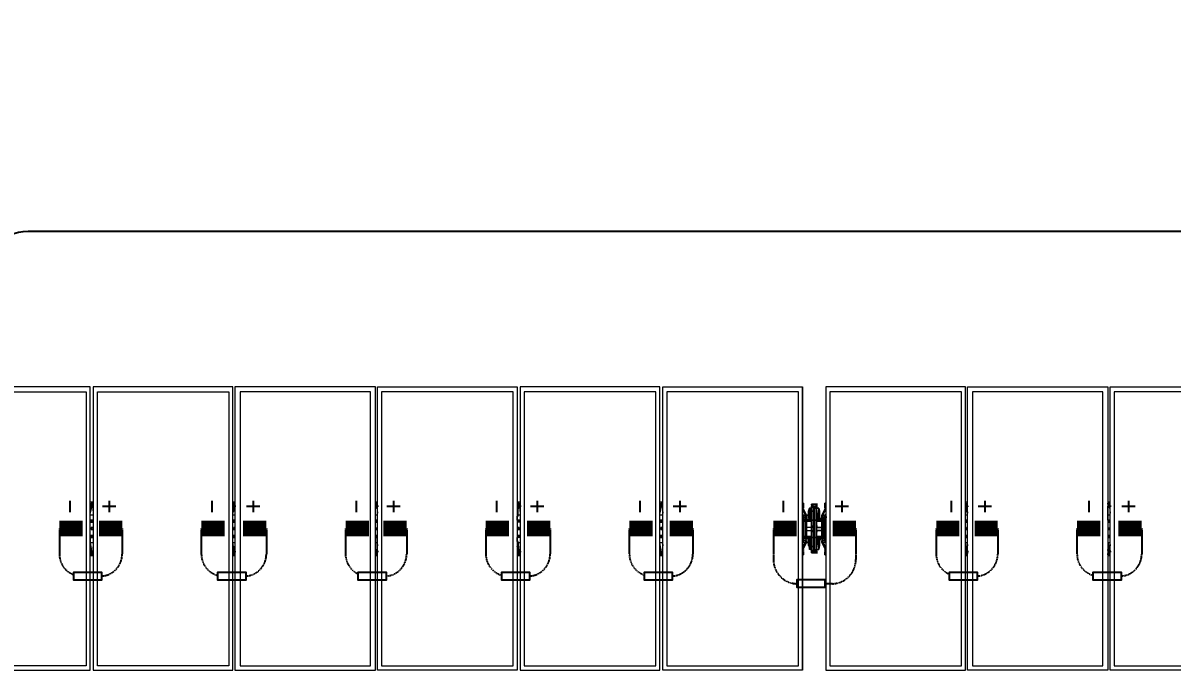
# Model space of a CAD drawing. Header units: feet. Extents: x -9903 to 12307, y -41 to 4121.
# Drawn here: x 1411.8 to 1779.1, y 1356.8 to 1563.6 of the extents above; entities that cross this region are included whole.
import ezdxf

# ---------------------------------------------------------------- set-up
doc = ezdxf.new("R2010")
doc.units = ezdxf.units.FT
doc.header["$MEASUREMENT"] = 0
doc.linetypes.add('HIDDEN', pattern=[0.375, 0.25, -0.125])
for name, color, linetype in [('E-HARN-COMP', 8, 'Continuous'), ('E-TRNK-CABL-NEG', 6, 'HIDDEN'), ('E-TRUNK-CABLE-POS', 6, 'HIDDEN'), ('G-ANNO-TEXT', 1, 'Continuous'), ('Polarity-Text', 7, 'Continuous')]:
    doc.layers.add(name, color=color, linetype=linetype)
doc.styles.add('NEI-A', font='arial.ttf')

# ---------------------------------------------------------------- blocks, each defined once
blk = doc.blocks.new('A$Cc93f9aa1')
at = {"lineweight": 5}
for points in [[(6.7197, 0.4666), (6.4897, 0.4666), (6.4897, 0), (6.7197, 0)], [(6.4964, 0.4583), (6.7131, 0.4583), (6.7131, 0.0067), (6.4964, 0.0067)], [(6.7247, 0), (6.9547, 0), (6.9547, 0.4666), (6.7247, 0.4666)], [(6.7314, 0.4583), (6.9481, 0.4583), (6.9481, 0.0067), (6.7314, 0.0067)], [(6.9581, 0), (7.1897, 0), (7.1897, 0.4666), (6.9581, 0.4666)], [(7.1814, 0.0067), (7.1814, 0.4583), (6.9664, 0.4583), (6.9664, 0.0067)], [(7.423, 0.4666), (7.423, 0), (7.193, 0), (7.193, 0.4666)], [(7.4164, 0.4583), (7.1997, 0.4583), (7.1997, 0.0067), (7.4164, 0.0067)], [(7.658, 0.4666), (7.428, 0.4666), (7.428, 0), (7.658, 0)], [(7.6514, 0.0067), (7.6514, 0.4583), (7.4347, 0.4583), (7.4347, 0.0067)], [(7.893, 0), (7.663, 0), (7.663, 0.4666), (7.893, 0.4666)], [(7.8863, 0.0067), (7.8863, 0.4583), (7.6697, 0.4583), (7.6697, 0.0067)], [(8.1613, 0), (8.1613, 0.4666), (7.9313, 0.4666), (7.9313, 0)], [(8.1547, 0.0067), (8.1547, 0.4583), (7.938, 0.4583), (7.938, 0.0067)], [(8.3963, 0.4666), (8.3963, 0), (8.1647, 0), (8.1647, 0.4666)], [(8.388, 0.4583), (8.173, 0.4583), (8.173, 0.0067), (8.388, 0.0067)], [(8.6296, 0), (8.3997, 0), (8.3997, 0.4666), (8.6296, 0.4666)], [(8.623, 0.0067), (8.623, 0.4583), (8.4063, 0.4583), (8.4063, 0.0067)], [(7.8947, 0.2667), (7.8947, 0.27), (7.8947, 0.275), (7.893, 0.275), (7.8947, 0.275), (7.8947, 0.27)], [(7.9047, 0.2667), (7.903, 0.2617), (7.903, 0.25), (7.903, 0.2517), (7.903, 0.25), (7.903, 0.2617)], [(7.9063, 0.2667), (7.9047, 0.2667), (7.9047, 0.2583), (7.9047, 0.2567), (7.9047, 0.255), (7.9063, 0.255), (7.9063, 0.25), (7.9047, 0.25), (7.9047, 0.2567), (7.9047, 0.25), (7.9063, 0.25), (7.9063, 0.255), (7.9063, 0.2583), (7.9063, 0.2667), (7.908, 0.2667), (7.9063, 0.2667), (7.9047, 0.2667), (7.9047, 0.2583), (7.9063, 0.2583)], [(7.9097, 0.2733), (7.908, 0.2733)], [(7.9097, 0.27), (7.908, 0.27)], [(7.9113, 0.2683), (7.9113, 0.2467), (7.908, 0.2467), (7.908, 0.2683)], [(7.913, 0.2467), (7.913, 0.2683), (7.9163, 0.2683), (7.9163, 0.2467)], [(7.9163, 0.2683), (7.9163, 0.27), (7.9163, 0.2733), (7.9163, 0.2717), (7.9147, 0.2717), (7.9163, 0.2717), (7.918, 0.2717), (7.9163, 0.2717), (7.9147, 0.27), (7.9163, 0.27), (7.9163, 0.2683), (7.918, 0.2683)], [(7.918, 0.2733), (7.9163, 0.2733)], [(7.9163, 0.2583), (7.9197, 0.2583), (7.9197, 0.2667), (7.9197, 0.2583)], [(7.9197, 0.2667), (7.9163, 0.2667), (7.9163, 0.2583), (7.9163, 0.2667), (7.9197, 0.2667), (7.9213, 0.2617)], [(7.9297, 0.27), (7.9297, 0.2667), (7.9297, 0.27), (7.9297, 0.275), (7.9313, 0.275), (7.9297, 0.275)], [(7.8947, 0.2517), (7.898, 0.2517), (7.898, 0.2533), (7.898, 0.255), (7.8997, 0.255), (7.8947, 0.265), (7.8997, 0.255), (7.898, 0.255), (7.898, 0.2533), (7.898, 0.2517), (7.8947, 0.2517), (7.8947, 0.25), (7.893, 0.25), (7.893, 0.215), (7.8947, 0.215), (7.8947, 0.2133), (7.8947, 0.215), (7.893, 0.215), (7.893, 0.25), (7.893, 0.2517), (7.8947, 0.2517), (7.8947, 0.255), (7.898, 0.255), (7.8947, 0.255), (7.8947, 0.2517), (7.893, 0.2517), (7.893, 0.25), (7.8947, 0.25)], [(7.8963, 0.245), (7.8947, 0.2467), (7.8947, 0.2483), (7.8963, 0.2483), (7.898, 0.2483), (7.8963, 0.2483), (7.8947, 0.2483), (7.8947, 0.2467), (7.8947, 0.2483), (7.8963, 0.2483), (7.8947, 0.2483), (7.8947, 0.2467), (7.8947, 0.245), (7.8947, 0.2467), (7.8963, 0.245), (7.8947, 0.245), (7.893, 0.245), (7.8947, 0.245)], [(7.8963, 0.2483), (7.8947, 0.2467), (7.8963, 0.245), (7.898, 0.2467)], [(7.8963, 0.2483), (7.8947, 0.2467), (7.8963, 0.245), (7.898, 0.2467)], [(7.898, 0.2467), (7.8963, 0.2467)], [(7.898, 0.2517), (7.8997, 0.2517), (7.8997, 0.255), (7.9013, 0.255), (7.8997, 0.255), (7.898, 0.255), (7.898, 0.2533), (7.898, 0.255), (7.8997, 0.255), (7.8997, 0.2517), (7.898, 0.2517), (7.8997, 0.2517), (7.8997, 0.215), (7.898, 0.215), (7.8997, 0.215), (7.8997, 0.2517)], [(7.903, 0.25), (7.903, 0.26)], [(7.9047, 0.2583), (7.9047, 0.2567), (7.9047, 0.255), (7.9063, 0.255), (7.9063, 0.2583)], [(7.9063, 0.25), (7.9063, 0.2483), (7.908, 0.2483), (7.9063, 0.2483), (7.908, 0.2483), (7.9063, 0.2483)], [(7.9113, 0.2183), (7.9113, 0.2467), (7.913, 0.2467), (7.913, 0.2183)], [(7.9197, 0.2567), (7.9197, 0.255), (7.918, 0.255), (7.918, 0.2583), (7.918, 0.255), (7.9197, 0.255), (7.9197, 0.2567), (7.9197, 0.2583)], [(7.918, 0.255), (7.918, 0.25), (7.9197, 0.25), (7.9197, 0.2517), (7.9197, 0.25), (7.918, 0.25), (7.918, 0.2483), (7.9197, 0.25), (7.918, 0.2483), (7.9197, 0.25), (7.918, 0.2483), (7.918, 0.25)], [(7.9263, 0.255), (7.9247, 0.255), (7.9263, 0.2533), (7.9247, 0.255), (7.9263, 0.255), (7.9263, 0.2533), (7.9263, 0.255), (7.9247, 0.255), (7.9297, 0.265), (7.9247, 0.255), (7.9263, 0.255), (7.9297, 0.255), (7.9297, 0.2517), (7.9263, 0.2517), (7.9263, 0.2533), (7.9263, 0.2517), (7.9297, 0.2517), (7.9297, 0.255)], [(7.9263, 0.215), (7.9247, 0.215), (7.9247, 0.2517), (7.9263, 0.2517), (7.9247, 0.2517), (7.9247, 0.255), (7.9247, 0.2517), (7.9263, 0.2517), (7.9247, 0.2517), (7.9247, 0.215)], [(7.928, 0.2483), (7.9263, 0.2483), (7.9263, 0.2467), (7.928, 0.2467), (7.928, 0.245), (7.9263, 0.245), (7.9263, 0.2483), (7.928, 0.2483), (7.9263, 0.2483), (7.9263, 0.2467), (7.9263, 0.245), (7.9263, 0.2467), (7.9263, 0.245), (7.928, 0.245), (7.9263, 0.245), (7.928, 0.245), (7.9297, 0.245), (7.928, 0.245), (7.928, 0.2483), (7.928, 0.2467), (7.9297, 0.2467), (7.928, 0.2467), (7.9297, 0.2467), (7.928, 0.2467), (7.9297, 0.2467), (7.928, 0.2467), (7.9297, 0.2467), (7.928, 0.2467), (7.9297, 0.2467), (7.928, 0.2467), (7.9297, 0.2467), (7.928, 0.2467), (7.9297, 0.2467), (7.928, 0.2467), (7.9297, 0.2467), (7.928, 0.2467), (7.9297, 0.2467), (7.928, 0.2467), (7.9297, 0.2467), (7.9297, 0.2483)], [(7.928, 0.2483), (7.9263, 0.2467), (7.928, 0.245), (7.9297, 0.2467)], [(7.928, 0.2483), (7.9263, 0.2467), (7.928, 0.245), (7.9297, 0.2467)], [(7.928, 0.215), (7.9297, 0.215), (7.9297, 0.25), (7.928, 0.25), (7.9297, 0.25), (7.9297, 0.215)], [(7.9313, 0.25), (7.9313, 0.2517), (7.9297, 0.2517), (7.9297, 0.25), (7.9297, 0.2517), (7.9313, 0.2517), (7.933, 0.2517), (7.9313, 0.2517)], [(6.7231, 0.235), (6.7214, 0.235), (6.7214, 0.2317), (6.7247, 0.2317), (6.7247, 0.2333), (6.7231, 0.2333)], [(6.9564, 0.235), (6.9564, 0.2333), (6.9547, 0.2333), (6.9547, 0.2317), (6.9564, 0.2317), (6.9581, 0.2317), (6.9581, 0.2333), (6.9581, 0.235)], [(7.1914, 0.235), (7.1914, 0.2333), (7.1897, 0.2333), (7.1897, 0.2317), (7.1914, 0.2317), (7.193, 0.2317), (7.193, 0.2333)], [(7.4264, 0.235), (7.4247, 0.235), (7.4247, 0.2317), (7.428, 0.2317), (7.428, 0.2333), (7.4264, 0.2333)], [(7.6614, 0.235), (7.6597, 0.235), (7.6597, 0.2317), (7.663, 0.2317), (7.663, 0.2333), (7.6614, 0.2333)], [(7.8947, 0.235), (7.893, 0.235)], [(7.8947, 0.235), (7.893, 0.235)], [(7.8947, 0.23), (7.893, 0.23)], [(7.8947, 0.23), (7.893, 0.23)], [(7.8997, 0.245), (7.908, 0.245)], [(7.9163, 0.245), (7.9247, 0.245)], [(7.9297, 0.235), (7.9313, 0.235)], [(7.9297, 0.235), (7.9313, 0.235)], [(7.9313, 0.23), (7.9297, 0.23)], [(7.9313, 0.23), (7.9297, 0.23)], [(8.1647, 0.235), (8.163, 0.235), (8.163, 0.2333), (8.1613, 0.2333), (8.1613, 0.2317), (8.163, 0.2317), (8.1647, 0.2317), (8.1647, 0.2333)], [(8.398, 0.235), (8.398, 0.2333), (8.3963, 0.2333), (8.3963, 0.2317), (8.398, 0.2317), (8.3997, 0.2317), (8.3997, 0.2333)], [(7.8947, 0.22), (7.8947, 0.2183), (7.8947, 0.2167), (7.8963, 0.2167), (7.898, 0.2167), (7.898, 0.2183), (7.8963, 0.2183), (7.898, 0.2183), (7.8963, 0.2183), (7.898, 0.2183), (7.8963, 0.2183), (7.898, 0.2183), (7.8963, 0.2183), (7.898, 0.2183), (7.8963, 0.2183), (7.898, 0.2183), (7.8963, 0.2183), (7.898, 0.2183), (7.8963, 0.2183), (7.898, 0.2183), (7.8963, 0.2183), (7.898, 0.2183), (7.8963, 0.2183), (7.898, 0.2183), (7.898, 0.22), (7.898, 0.2183), (7.898, 0.2167), (7.8963, 0.2167), (7.898, 0.2167), (7.898, 0.2183), (7.898, 0.22), (7.8963, 0.22), (7.8947, 0.22), (7.8947, 0.2183), (7.8947, 0.22), (7.893, 0.22)], [(7.893, 0.215), (7.893, 0.2133)], [(7.8963, 0.22), (7.8947, 0.2183), (7.8963, 0.2167), (7.898, 0.2183)], [(7.8947, 0.2183), (7.8963, 0.2167), (7.898, 0.2167), (7.898, 0.2183), (7.898, 0.22), (7.8963, 0.22), (7.8947, 0.22), (7.8963, 0.22), (7.898, 0.22), (7.8963, 0.22), (7.8947, 0.22)], [(7.8963, 0.22), (7.8947, 0.2183), (7.8963, 0.2167), (7.898, 0.2183)], [(7.898, 0.21), (7.8997, 0.21), (7.8947, 0.2), (7.8997, 0.21), (7.898, 0.21), (7.8947, 0.21), (7.8947, 0.2133), (7.898, 0.2133), (7.898, 0.2117), (7.898, 0.21), (7.8947, 0.21), (7.8947, 0.2133), (7.898, 0.2133), (7.898, 0.2117)], [(7.898, 0.2133), (7.8997, 0.2133), (7.8997, 0.21), (7.8997, 0.2133)], [(7.9013, 0.21), (7.8997, 0.21), (7.8997, 0.2117), (7.898, 0.2117), (7.8997, 0.2117), (7.8997, 0.21)], [(7.908, 0.22), (7.8997, 0.22)], [(7.903, 0.215), (7.903, 0.205)], [(7.9047, 0.2067), (7.9047, 0.2083), (7.9047, 0.21), (7.9063, 0.21), (7.9063, 0.2117), (7.9063, 0.215), (7.9063, 0.2117), (7.9063, 0.21), (7.9047, 0.21), (7.9047, 0.2083), (7.9047, 0.2133), (7.9047, 0.2083), (7.9047, 0.2067), (7.9063, 0.2067), (7.9063, 0.1983), (7.9047, 0.1983)], [(7.9063, 0.21), (7.9063, 0.2067)], [(7.9247, 0.22), (7.9163, 0.22)], [(7.9197, 0.2083), (7.9197, 0.215), (7.918, 0.215), (7.918, 0.2117), (7.918, 0.215), (7.9197, 0.215)], [(7.918, 0.2067), (7.918, 0.21)], [(7.9197, 0.1983), (7.9213, 0.205), (7.9213, 0.215), (7.9197, 0.215), (7.9197, 0.2133), (7.9197, 0.215), (7.9213, 0.215), (7.9213, 0.205)], [(7.9297, 0.2133), (7.9297, 0.21), (7.9263, 0.21), (7.9247, 0.21), (7.9247, 0.2117), (7.9263, 0.2117), (7.9247, 0.2117), (7.9247, 0.21), (7.9263, 0.21), (7.9263, 0.2117), (7.9263, 0.2133), (7.9247, 0.2133), (7.9247, 0.21), (7.9247, 0.2133), (7.9263, 0.2133), (7.9313, 0.2133), (7.9297, 0.2133), (7.9297, 0.21), (7.9263, 0.21), (7.9247, 0.21), (7.9297, 0.2), (7.9247, 0.21), (7.9263, 0.21), (7.9263, 0.2117), (7.9263, 0.2133)], [(7.928, 0.22), (7.928, 0.2183), (7.928, 0.2167), (7.9263, 0.2167), (7.928, 0.2167), (7.928, 0.2183), (7.9297, 0.2183), (7.928, 0.2183), (7.9297, 0.2183), (7.928, 0.2183), (7.9297, 0.2183), (7.928, 0.2183), (7.9297, 0.2183), (7.928, 0.2183), (7.9297, 0.2183), (7.9297, 0.22)], [(7.928, 0.22), (7.9263, 0.2183), (7.928, 0.2167), (7.9297, 0.2183)], [(7.9263, 0.22), (7.928, 0.22), (7.928, 0.2183), (7.9297, 0.2183), (7.928, 0.2183), (7.9297, 0.2183), (7.928, 0.2183), (7.9297, 0.2183), (7.928, 0.2183), (7.9297, 0.2183), (7.928, 0.2183), (7.9297, 0.2183), (7.9297, 0.2167), (7.928, 0.2167), (7.9297, 0.2167), (7.9297, 0.2183), (7.9297, 0.22), (7.9313, 0.22), (7.9297, 0.22), (7.928, 0.22), (7.9263, 0.22), (7.9263, 0.2183), (7.9263, 0.2167), (7.9263, 0.2183), (7.9263, 0.22), (7.928, 0.22), (7.9263, 0.22), (7.9263, 0.2183), (7.9263, 0.2167), (7.928, 0.2167), (7.9263, 0.2167), (7.9263, 0.2183)], [(7.928, 0.22), (7.9263, 0.2183), (7.928, 0.2167), (7.9297, 0.2183)], [(7.9297, 0.2133), (7.9297, 0.215)], [(7.9313, 0.2133), (7.9313, 0.215)], [(7.893, 0.19), (7.8947, 0.19), (7.8947, 0.195), (7.8947, 0.19)], [(7.8947, 0.1967), (7.8947, 0.1983)], [(7.9047, 0.1983), (7.9047, 0.2067), (7.9063, 0.2067), (7.9063, 0.1983)], [(7.9063, 0.1983), (7.908, 0.1983)], [(7.9097, 0.2033), (7.908, 0.2033)], [(7.9097, 0.2033), (7.908, 0.2033)], [(7.9147, 0.195), (7.913, 0.195)], [(7.9163, 0.1933), (7.9147, 0.1933)], [(7.9197, 0.1983), (7.9163, 0.1983), (7.9163, 0.2067), (7.9197, 0.2067)], [(7.9297, 0.1983), (7.9297, 0.1967)], [(7.9313, 0.19), (7.9297, 0.19), (7.9297, 0.195), (7.9297, 0.19)]]:
    blk.add_lwpolyline(points, close=True, dxfattribs=at)
for points in [[(7.8863, 0.0067), (7.8863, 0.4583)], [(7.893, 0), (7.893, 0.4666)], [(7.9313, 0.4666), (7.9313, 0)], [(7.938, 0.4583), (7.938, 0.0067)], [(6.7247, 0.2767), (6.7197, 0.2767)], [(6.7197, 0.2683), (6.7214, 0.27), (6.7214, 0.2733), (6.7231, 0.2733), (6.7231, 0.275), (6.7247, 0.275)], [(6.7214, 0.255), (6.7197, 0.255), (6.7197, 0.2567), (6.7214, 0.2633), (6.7231, 0.2733)], [(6.7231, 0.27), (6.7231, 0.2733), (6.7231, 0.275)], [(6.9581, 0.2767), (6.9547, 0.2767)], [(6.9564, 0.255), (6.9547, 0.255), (6.9547, 0.2567), (6.9564, 0.2633), (6.9564, 0.2733), (6.9564, 0.275), (6.9564, 0.2733), (6.9564, 0.2717), (6.9547, 0.27), (6.9547, 0.2683)], [(6.9564, 0.275), (6.9581, 0.275)], [(6.9581, 0.27), (6.9581, 0.2733)], [(7.193, 0.2767), (7.1897, 0.2767)], [(7.1914, 0.27), (7.1914, 0.2733), (7.1914, 0.275), (7.1914, 0.2733), (7.1897, 0.2717), (7.1897, 0.2683)], [(7.1914, 0.255), (7.1897, 0.255), (7.1897, 0.2633), (7.1914, 0.2733)], [(7.428, 0.2767), (7.423, 0.2767)], [(7.423, 0.255), (7.4247, 0.255), (7.4247, 0.2633), (7.4264, 0.2733)], [(7.4264, 0.27), (7.4264, 0.2733), (7.4264, 0.275), (7.4264, 0.2733), (7.4247, 0.2733), (7.4247, 0.2683)], [(7.663, 0.2767), (7.658, 0.2767)], [(7.6597, 0.255), (7.658, 0.255), (7.658, 0.2567), (7.6597, 0.2633), (7.6597, 0.2733), (7.6614, 0.2733), (7.6614, 0.275), (7.6597, 0.275), (7.6597, 0.2733), (7.6597, 0.27), (7.658, 0.2683)], [(7.6614, 0.27), (7.6614, 0.2733)], [(7.8947, 0.2667), (7.8947, 0.2667)], [(7.8947, 0.2667), (7.8947, 0.2667)], [(7.908, 0.2467), (7.908, 0.2683), (7.9113, 0.2683), (7.9113, 0.2667), (7.9113, 0.2467), (7.9113, 0.2667), (7.913, 0.2667), (7.9147, 0.2667), (7.913, 0.2667), (7.9113, 0.2667), (7.9113, 0.2683), (7.9113, 0.27), (7.9097, 0.27), (7.908, 0.2717), (7.9097, 0.2717), (7.9113, 0.2717), (7.9097, 0.2717), (7.908, 0.2717), (7.908, 0.2733), (7.908, 0.27), (7.9097, 0.27), (7.908, 0.27), (7.9097, 0.27), (7.9113, 0.27), (7.9097, 0.27), (7.9113, 0.27), (7.9113, 0.2683), (7.913, 0.2683), (7.913, 0.27), (7.9113, 0.27), (7.913, 0.27), (7.9147, 0.27), (7.913, 0.27), (7.9113, 0.27), (7.9097, 0.27), (7.908, 0.2717), (7.9097, 0.2717), (7.908, 0.2717), (7.908, 0.2733), (7.908, 0.2683), (7.9097, 0.2683), (7.908, 0.2683), (7.908, 0.27), (7.908, 0.2617), (7.908, 0.2383), (7.908, 0.235), (7.8997, 0.235), (7.8997, 0.23), (7.908, 0.23), (7.9097, 0.23), (7.908, 0.23), (7.9097, 0.23), (7.908, 0.23), (7.9097, 0.23), (7.908, 0.23), (7.9097, 0.23), (7.908, 0.23), (7.9097, 0.23)], [(7.8997, 0.2483), (7.908, 0.2483), (7.9063, 0.2483), (7.9047, 0.25), (7.9063, 0.2483), (7.9047, 0.25), (7.903, 0.25), (7.9047, 0.25), (7.9063, 0.2483), (7.9047, 0.25), (7.9063, 0.2483), (7.9063, 0.2467), (7.908, 0.2467), (7.908, 0.2183), (7.9113, 0.2183), (7.9113, 0.2467), (7.913, 0.2467), (7.9113, 0.2467), (7.9113, 0.2683), (7.913, 0.2683), (7.9147, 0.2683), (7.913, 0.2683), (7.9113, 0.2683), (7.913, 0.2683), (7.9147, 0.2683), (7.913, 0.2683), (7.9113, 0.2683), (7.913, 0.2683), (7.913, 0.27), (7.9147, 0.27), (7.9163, 0.27), (7.9163, 0.2733), (7.9163, 0.2717), (7.9147, 0.27), (7.9163, 0.27), (7.9163, 0.2617), (7.9163, 0.2383), (7.9163, 0.235), (7.918, 0.235), (7.9163, 0.235), (7.9247, 0.235), (7.9247, 0.23), (7.9163, 0.23), (7.9163, 0.2267), (7.9163, 0.23), (7.918, 0.23), (7.9163, 0.23), (7.918, 0.23), (7.9163, 0.23), (7.918, 0.23)], [(7.918, 0.2733), (7.9163, 0.2733), (7.9097, 0.2733), (7.908, 0.2733), (7.9097, 0.2733), (7.9163, 0.2733)], [(7.908, 0.27), (7.908, 0.27)], [(7.9097, 0.235), (7.908, 0.235), (7.9097, 0.235), (7.908, 0.235), (7.908, 0.2383), (7.908, 0.2617), (7.9097, 0.2617), (7.908, 0.2617), (7.9097, 0.2617), (7.908, 0.2617), (7.908, 0.27), (7.9097, 0.27), (7.9113, 0.27)], [(7.908, 0.27), (7.908, 0.27)], [(7.9247, 0.2483), (7.9163, 0.2483), (7.918, 0.2483), (7.9197, 0.2483), (7.918, 0.2483), (7.9163, 0.2483), (7.918, 0.2483), (7.9197, 0.2483), (7.918, 0.2483), (7.918, 0.2467), (7.9163, 0.2467), (7.9163, 0.2183), (7.913, 0.2183), (7.913, 0.2467), (7.9163, 0.2467), (7.9163, 0.2683), (7.913, 0.2683), (7.913, 0.2467), (7.9113, 0.2467), (7.9113, 0.2183), (7.913, 0.2183), (7.913, 0.1967), (7.9163, 0.1967), (7.9163, 0.2183), (7.918, 0.2183), (7.918, 0.2167), (7.9163, 0.2167), (7.918, 0.2167)], [(7.9163, 0.2367), (7.9163, 0.2383), (7.9163, 0.2367), (7.918, 0.2367), (7.9163, 0.2367), (7.9163, 0.235), (7.918, 0.235), (7.9163, 0.235), (7.9163, 0.2383), (7.9163, 0.2617), (7.918, 0.2617), (7.9163, 0.2617), (7.918, 0.2617), (7.9163, 0.2617), (7.9163, 0.27), (7.918, 0.27), (7.9163, 0.27), (7.918, 0.27), (7.9163, 0.27), (7.918, 0.27), (7.9163, 0.27), (7.9147, 0.27), (7.913, 0.27), (7.9147, 0.27), (7.913, 0.27)], [(7.9163, 0.2667), (7.918, 0.2667)], [(7.918, 0.2667), (7.918, 0.2667)], [(7.9297, 0.27), (7.9297, 0.27)], [(7.9297, 0.2667), (7.9297, 0.2667)], [(7.9297, 0.2667), (7.9297, 0.2667)], [(8.1647, 0.2767), (8.1613, 0.2767)], [(8.163, 0.255), (8.1613, 0.255), (8.1613, 0.2567), (8.163, 0.2633), (8.163, 0.2733), (8.163, 0.275), (8.163, 0.27), (8.1613, 0.2683)], [(8.1647, 0.27), (8.1647, 0.2733)], [(8.3997, 0.2767), (8.3963, 0.2767)], [(8.398, 0.27), (8.398, 0.2733), (8.398, 0.275), (8.398, 0.2717), (8.3963, 0.2717), (8.3963, 0.27), (8.3963, 0.2683)], [(8.398, 0.255), (8.3963, 0.255), (8.3963, 0.2633), (8.398, 0.2733)], [(6.7214, 0.2467), (6.7197, 0.2467), (6.7197, 0.255)], [(6.7247, 0.2467), (6.7197, 0.2467)], [(6.9564, 0.2467), (6.9547, 0.2467), (6.9547, 0.255)], [(6.9581, 0.2467), (6.9547, 0.2467)], [(7.1914, 0.2467), (7.1897, 0.2467), (7.1897, 0.255)], [(7.193, 0.2467), (7.1897, 0.2467)], [(7.428, 0.2467), (7.4247, 0.2467), (7.423, 0.2467), (7.423, 0.2533), (7.4247, 0.2533), (7.4247, 0.255)], [(7.423, 0.2467), (7.4247, 0.2467)], [(7.6597, 0.2467), (7.658, 0.2467), (7.658, 0.255)], [(7.663, 0.2467), (7.658, 0.2467)], [(7.8947, 0.2483), (7.8947, 0.2483)], [(7.8947, 0.2483), (7.8947, 0.2483)], [(7.8947, 0.2467), (7.8947, 0.2467)], [(7.8947, 0.2467), (7.8947, 0.2467)], [(7.8963, 0.2483), (7.8963, 0.2483)], [(7.8963, 0.2483), (7.898, 0.2483)], [(7.8963, 0.2483), (7.8963, 0.2483)], [(7.898, 0.2483), (7.8963, 0.2483)], [(7.8963, 0.2467), (7.898, 0.2467)], [(7.8963, 0.2467), (7.898, 0.2467)], [(7.8963, 0.2467), (7.898, 0.2467)], [(7.8963, 0.2467), (7.898, 0.2467)], [(7.8963, 0.2467), (7.898, 0.2467)], [(7.8963, 0.2467), (7.898, 0.2467)], [(7.8963, 0.2467), (7.898, 0.2467)], [(7.8963, 0.2467), (7.898, 0.2467)], [(7.8963, 0.2467), (7.898, 0.2467)], [(7.8963, 0.2467), (7.898, 0.2467)], [(7.8963, 0.2467), (7.898, 0.2467)], [(7.8963, 0.2467), (7.898, 0.2467)], [(7.8963, 0.2467), (7.898, 0.2467)], [(7.8963, 0.2467), (7.898, 0.2467)], [(7.8963, 0.2467), (7.898, 0.2467)], [(7.8963, 0.2467), (7.898, 0.2467)], [(7.898, 0.2517), (7.898, 0.2517)], [(7.898, 0.2517), (7.898, 0.2517)], [(7.898, 0.2483), (7.898, 0.245)], [(7.898, 0.2483), (7.898, 0.2483)], [(7.898, 0.2467), (7.898, 0.2483)], [(7.898, 0.2483), (7.898, 0.2467)], [(7.898, 0.2483), (7.898, 0.2483)], [(7.898, 0.2467), (7.898, 0.2483)], [(7.898, 0.2467), (7.898, 0.2467)], [(7.898, 0.245), (7.898, 0.2467)], [(7.898, 0.2467), (7.898, 0.245)], [(7.898, 0.2467), (7.898, 0.2467)], [(7.898, 0.245), (7.898, 0.2467)], [(7.8997, 0.2517), (7.8997, 0.2517)], [(7.8997, 0.2517), (7.8997, 0.2517)], [(7.9063, 0.245), (7.9047, 0.2467), (7.8997, 0.2467)], [(7.9047, 0.26), (7.9047, 0.26)], [(7.9047, 0.26), (7.9047, 0.26)], [(7.9063, 0.2483), (7.908, 0.2483)], [(7.908, 0.2183), (7.908, 0.2467), (7.9113, 0.2467), (7.9113, 0.2183), (7.908, 0.2183), (7.908, 0.1967), (7.9113, 0.1967), (7.9113, 0.2183), (7.913, 0.2183), (7.913, 0.1967), (7.9163, 0.1967), (7.9163, 0.2183)], [(7.9163, 0.23), (7.918, 0.23), (7.9163, 0.23), (7.918, 0.23), (7.9163, 0.23), (7.9163, 0.2267), (7.9163, 0.2033), (7.918, 0.2033), (7.9163, 0.2033), (7.918, 0.2033), (7.9163, 0.2033), (7.9163, 0.195), (7.918, 0.195), (7.9163, 0.195), (7.9163, 0.1967), (7.9163, 0.195), (7.9163, 0.1933), (7.9147, 0.1933), (7.9163, 0.1933), (7.9147, 0.195), (7.913, 0.195), (7.913, 0.1967), (7.9113, 0.1967), (7.9113, 0.1983), (7.9113, 0.2183), (7.913, 0.2183), (7.9163, 0.2183), (7.9163, 0.2467)], [(7.918, 0.2483), (7.9197, 0.25)], [(7.918, 0.2483), (7.9197, 0.25)], [(7.9247, 0.2467), (7.9197, 0.2467), (7.918, 0.245)], [(7.9213, 0.2617), (7.9213, 0.25), (7.9197, 0.25)], [(7.9213, 0.2617), (7.9213, 0.25), (7.9197, 0.25)], [(7.9197, 0.26), (7.9197, 0.26)], [(7.9197, 0.26), (7.9197, 0.26)], [(7.9197, 0.2567), (7.9197, 0.2517)], [(7.9197, 0.2567), (7.9197, 0.2517)], [(7.9197, 0.2517), (7.9197, 0.25)], [(7.9197, 0.2517), (7.9197, 0.25)], [(7.9213, 0.25), (7.9213, 0.26), (7.9213, 0.25), (7.923, 0.25)], [(7.9247, 0.2517), (7.9247, 0.2517)], [(7.9247, 0.2517), (7.9247, 0.2517)], [(7.9263, 0.2517), (7.9263, 0.2517)], [(7.9297, 0.2467), (7.9297, 0.245), (7.9313, 0.245), (7.9297, 0.245), (7.9297, 0.2467), (7.9297, 0.2483), (7.928, 0.2483), (7.9263, 0.2483), (7.9263, 0.2467)], [(7.9263, 0.2483), (7.9263, 0.2483)], [(7.9263, 0.2483), (7.9263, 0.2483)], [(7.9263, 0.2467), (7.9263, 0.2467)], [(7.9263, 0.2467), (7.9263, 0.2467)], [(7.928, 0.2483), (7.928, 0.2483)], [(7.928, 0.2483), (7.928, 0.2483)], [(7.9297, 0.2483), (7.9297, 0.2483)], [(7.9297, 0.2483), (7.9297, 0.2483)], [(7.9297, 0.2467), (7.9297, 0.2467)], [(7.9297, 0.2467), (7.9297, 0.2467)], [(8.163, 0.2467), (8.1613, 0.2467), (8.1613, 0.255)], [(8.1647, 0.2467), (8.1613, 0.2467)], [(8.398, 0.2467), (8.3963, 0.2467), (8.3963, 0.255)], [(8.3997, 0.2467), (8.3963, 0.2467)], [(6.7247, 0.245), (6.7197, 0.245), (6.7214, 0.245)], [(6.7197, 0.245), (6.7197, 0.2433), (6.7247, 0.2433)], [(6.9581, 0.245), (6.9547, 0.245), (6.9564, 0.245)], [(6.9547, 0.245), (6.9547, 0.2433), (6.9581, 0.2433)], [(7.193, 0.245), (7.1897, 0.245), (7.1914, 0.245)], [(7.1897, 0.245), (7.1897, 0.2433), (7.193, 0.2433)], [(7.428, 0.245), (7.4247, 0.245), (7.423, 0.245)], [(7.428, 0.2433), (7.4247, 0.2433), (7.423, 0.2433)], [(7.4247, 0.2433), (7.4247, 0.245)], [(7.663, 0.245), (7.658, 0.245), (7.6597, 0.245)], [(7.658, 0.245), (7.658, 0.2433), (7.663, 0.2433)], [(7.8947, 0.245), (7.8947, 0.245)], [(7.8947, 0.245), (7.8947, 0.245)], [(7.8963, 0.245), (7.898, 0.245)], [(7.8963, 0.245), (7.898, 0.245)], [(7.8963, 0.245), (7.8963, 0.245)], [(7.898, 0.245), (7.8963, 0.245)], [(7.8963, 0.245), (7.898, 0.245)], [(7.8963, 0.245), (7.8963, 0.245)], [(7.898, 0.245), (7.898, 0.245)], [(7.898, 0.245), (7.898, 0.245)], [(7.9097, 0.235), (7.908, 0.235), (7.908, 0.2367), (7.9097, 0.2367), (7.908, 0.2367), (7.908, 0.2383), (7.908, 0.2367), (7.908, 0.235), (7.9097, 0.235), (7.908, 0.235), (7.8997, 0.235), (7.8997, 0.23), (7.908, 0.23), (7.908, 0.2267), (7.908, 0.23), (7.908, 0.2267), (7.908, 0.2033), (7.908, 0.195), (7.9097, 0.195), (7.908, 0.195), (7.908, 0.1967), (7.908, 0.195), (7.908, 0.1933), (7.9097, 0.195), (7.9113, 0.195), (7.9113, 0.1967), (7.913, 0.1967), (7.9147, 0.1967), (7.913, 0.1967), (7.9113, 0.1967), (7.913, 0.1967), (7.9147, 0.1967), (7.913, 0.1967), (7.9113, 0.1967), (7.9113, 0.195), (7.9097, 0.195), (7.908, 0.1933), (7.908, 0.195), (7.908, 0.1967), (7.908, 0.195), (7.9097, 0.195), (7.908, 0.1933), (7.9097, 0.1933), (7.908, 0.1933), (7.9147, 0.1933), (7.908, 0.1933), (7.9097, 0.1933), (7.908, 0.1933), (7.9097, 0.195), (7.908, 0.195), (7.908, 0.2033), (7.908, 0.2267), (7.908, 0.23)], [(7.913, 0.195), (7.9147, 0.195), (7.9163, 0.1933), (7.918, 0.1933), (7.9163, 0.1933), (7.9147, 0.195), (7.9163, 0.195), (7.9147, 0.195), (7.913, 0.195), (7.9113, 0.195), (7.9097, 0.195), (7.9113, 0.195), (7.913, 0.195), (7.9147, 0.195), (7.913, 0.195), (7.9147, 0.195), (7.9163, 0.195), (7.9147, 0.195), (7.9163, 0.1933), (7.9163, 0.195), (7.9163, 0.1967), (7.9163, 0.195), (7.9163, 0.1967), (7.9163, 0.195), (7.9163, 0.2033), (7.9163, 0.2267), (7.9163, 0.23), (7.9247, 0.23), (7.9263, 0.23)], [(7.9247, 0.23), (7.9247, 0.235), (7.9263, 0.235), (7.9247, 0.235), (7.9163, 0.235), (7.918, 0.235), (7.9163, 0.235), (7.9163, 0.2367), (7.918, 0.2367)], [(7.9263, 0.245), (7.9263, 0.245)], [(7.9263, 0.245), (7.9263, 0.245)], [(7.928, 0.245), (7.928, 0.245)], [(7.928, 0.245), (7.928, 0.245)], [(7.9297, 0.245), (7.9297, 0.245)], [(7.9297, 0.245), (7.9297, 0.245)], [(8.1647, 0.245), (8.1613, 0.245), (8.163, 0.245)], [(8.1613, 0.245), (8.1613, 0.2433), (8.1647, 0.2433)], [(8.3997, 0.245), (8.3963, 0.245), (8.398, 0.245)], [(8.3963, 0.245), (8.3963, 0.2433), (8.3997, 0.2433)], [(6.7247, 0.2217), (6.7197, 0.2217), (6.7197, 0.22)], [(6.7247, 0.22), (6.7197, 0.22), (6.7214, 0.22)], [(6.7214, 0.2183), (6.7197, 0.2183), (6.7197, 0.21), (6.7214, 0.2), (6.7214, 0.1933), (6.7231, 0.1917), (6.7247, 0.1917)], [(6.7197, 0.2183), (6.7247, 0.2183)], [(6.9581, 0.2217), (6.9547, 0.2217), (6.9547, 0.22)], [(6.9581, 0.22), (6.9547, 0.22), (6.9564, 0.22)], [(6.9547, 0.1967), (6.9547, 0.195), (6.9564, 0.1933), (6.9564, 0.19), (6.9564, 0.1917), (6.9564, 0.2), (6.9547, 0.21), (6.9547, 0.2183), (6.9564, 0.2183)], [(6.9547, 0.2183), (6.9581, 0.2183)], [(7.193, 0.2217), (7.1897, 0.2217), (7.1897, 0.22)], [(7.193, 0.22), (7.1897, 0.22), (7.1914, 0.22)], [(7.1914, 0.2183), (7.1897, 0.2183), (7.1897, 0.21), (7.1897, 0.2), (7.1914, 0.1933), (7.1914, 0.1917), (7.193, 0.1917)], [(7.1897, 0.2183), (7.193, 0.2183)], [(7.428, 0.2217), (7.4247, 0.2217), (7.423, 0.2217)], [(7.423, 0.22), (7.428, 0.22)], [(7.4247, 0.21), (7.4247, 0.2117), (7.423, 0.2117), (7.423, 0.2183), (7.4247, 0.2183), (7.423, 0.2183)], [(7.423, 0.21), (7.4247, 0.21), (7.4247, 0.2), (7.4264, 0.1933), (7.4264, 0.1917), (7.428, 0.1917)], [(7.4247, 0.22), (7.4247, 0.2217)], [(7.428, 0.2183), (7.4247, 0.2183)], [(7.663, 0.2217), (7.658, 0.2217), (7.658, 0.22)], [(7.663, 0.22), (7.658, 0.22), (7.6597, 0.22)], [(7.6614, 0.1917), (7.6597, 0.1917), (7.6597, 0.2), (7.658, 0.21), (7.658, 0.2183), (7.6597, 0.2183)], [(7.658, 0.2183), (7.663, 0.2183)], [(7.893, 0.2133), (7.8947, 0.2133), (7.893, 0.2133)], [(7.893, 0.2133), (7.8947, 0.2133), (7.893, 0.2133)], [(7.8947, 0.22), (7.8947, 0.22)], [(7.8947, 0.22), (7.8947, 0.22)], [(7.8947, 0.2183), (7.8963, 0.2167)], [(7.8947, 0.2183), (7.8947, 0.2167)], [(7.8947, 0.2183), (7.8947, 0.2183)], [(7.8947, 0.2183), (7.8947, 0.2183)], [(7.8947, 0.2167), (7.8963, 0.2167)], [(7.8947, 0.2167), (7.8947, 0.2167)], [(7.8947, 0.2167), (7.8947, 0.2167)], [(7.8963, 0.22), (7.8963, 0.22)], [(7.8963, 0.22), (7.8963, 0.22)], [(7.8963, 0.2167), (7.8963, 0.2167)], [(7.8963, 0.2167), (7.8963, 0.2167)], [(7.898, 0.22), (7.898, 0.22)], [(7.898, 0.22), (7.898, 0.22)], [(7.898, 0.2183), (7.898, 0.2183)], [(7.898, 0.2183), (7.898, 0.2183)], [(7.898, 0.2167), (7.898, 0.2167)], [(7.898, 0.2167), (7.898, 0.2167)], [(7.898, 0.215), (7.898, 0.215)], [(7.898, 0.215), (7.898, 0.215)], [(7.9063, 0.22), (7.9047, 0.2183), (7.8997, 0.2183)], [(7.8997, 0.2167), (7.908, 0.2167), (7.9063, 0.2167), (7.9047, 0.215), (7.9063, 0.2167), (7.9047, 0.215), (7.9063, 0.2167), (7.9063, 0.215), (7.9047, 0.215), (7.9047, 0.2133), (7.9047, 0.215), (7.9063, 0.215), (7.9063, 0.2167), (7.9047, 0.215), (7.903, 0.215), (7.903, 0.205), (7.903, 0.215), (7.903, 0.2133), (7.903, 0.215)], [(7.8997, 0.215), (7.8997, 0.215)], [(7.8997, 0.215), (7.8997, 0.215)], [(7.9113, 0.195), (7.9097, 0.195), (7.9113, 0.195), (7.913, 0.195), (7.913, 0.1967), (7.9113, 0.1967), (7.9113, 0.1983), (7.9113, 0.2183), (7.9113, 0.1967), (7.908, 0.1967), (7.908, 0.2183), (7.9063, 0.2183), (7.9063, 0.2167), (7.908, 0.2167), (7.9063, 0.2167), (7.9047, 0.215)], [(7.9063, 0.2167), (7.908, 0.2167)], [(7.9063, 0.2167), (7.908, 0.2167)], [(7.9063, 0.2167), (7.908, 0.2167)], [(7.9063, 0.2167), (7.908, 0.2167)], [(7.9197, 0.2167), (7.918, 0.2167), (7.9197, 0.2167), (7.918, 0.2167), (7.9197, 0.215), (7.918, 0.2167), (7.9197, 0.215), (7.918, 0.2167), (7.9197, 0.215), (7.918, 0.2167), (7.918, 0.215), (7.918, 0.2167), (7.9163, 0.2167), (7.9247, 0.2167)], [(7.9163, 0.1983), (7.9197, 0.1983), (7.9197, 0.2067), (7.9197, 0.2083), (7.9197, 0.21), (7.918, 0.21), (7.918, 0.2117), (7.918, 0.21), (7.9197, 0.21), (7.9197, 0.2083), (7.9197, 0.2067), (7.9163, 0.2067), (7.9163, 0.1983), (7.918, 0.1983)], [(7.918, 0.22), (7.9197, 0.2183), (7.9247, 0.2183)], [(7.9213, 0.215), (7.9213, 0.205), (7.9213, 0.215), (7.923, 0.215)], [(7.9247, 0.215), (7.9247, 0.215)], [(7.9247, 0.215), (7.9247, 0.215)], [(7.9263, 0.22), (7.9263, 0.22)], [(7.9263, 0.22), (7.9263, 0.22)], [(7.9263, 0.2183), (7.9263, 0.2183)], [(7.9263, 0.2183), (7.9263, 0.2183)], [(7.9263, 0.2167), (7.9263, 0.2167)], [(7.9263, 0.2167), (7.9263, 0.2167)], [(7.9263, 0.215), (7.9263, 0.215)], [(7.9263, 0.215), (7.9263, 0.215)], [(7.928, 0.22), (7.928, 0.22)], [(7.928, 0.22), (7.928, 0.22)], [(7.928, 0.2167), (7.928, 0.2167)], [(7.928, 0.2167), (7.928, 0.2167)], [(7.9297, 0.22), (7.9297, 0.22)], [(7.9297, 0.22), (7.9297, 0.22)], [(7.9297, 0.2183), (7.9297, 0.2183)], [(7.9297, 0.2183), (7.9297, 0.2183)], [(7.9297, 0.2167), (7.9297, 0.2167)], [(7.9297, 0.2167), (7.9297, 0.2167)], [(8.1647, 0.2217), (8.1613, 0.2217), (8.1613, 0.22)], [(8.1647, 0.22), (8.1613, 0.22), (8.163, 0.22)], [(8.163, 0.1917), (8.163, 0.2), (8.1613, 0.21), (8.1613, 0.2183), (8.163, 0.2183)], [(8.1613, 0.2183), (8.1647, 0.2183)], [(8.3997, 0.2217), (8.3963, 0.2217), (8.3963, 0.22)], [(8.3997, 0.22), (8.3963, 0.22), (8.398, 0.22)], [(8.398, 0.2183), (8.3963, 0.2183), (8.3963, 0.21), (8.398, 0.2), (8.398, 0.1917), (8.3997, 0.1917)], [(8.3963, 0.2183), (8.3997, 0.2183)], [(6.7197, 0.1967), (6.7214, 0.195), (6.7214, 0.1917), (6.7231, 0.1917), (6.7231, 0.19), (6.7247, 0.19)], [(6.7231, 0.195), (6.7231, 0.1917), (6.7231, 0.19)], [(6.9564, 0.1917), (6.9581, 0.1917), (6.9581, 0.195)], [(7.1897, 0.1967), (7.1897, 0.1933), (7.1914, 0.1933), (7.1914, 0.19), (7.1914, 0.1917), (7.1914, 0.195)], [(7.1914, 0.19), (7.193, 0.19)], [(7.4247, 0.1967), (7.4247, 0.1917), (7.4264, 0.1917), (7.4264, 0.19), (7.4264, 0.1917), (7.4264, 0.195)], [(7.4264, 0.19), (7.428, 0.19)], [(7.658, 0.1967), (7.6597, 0.195), (7.6597, 0.19), (7.6614, 0.19), (7.6614, 0.1917), (7.6614, 0.195)], [(7.8947, 0.1983), (7.8947, 0.1983)], [(7.8947, 0.1983), (7.8947, 0.1983)], [(7.8947, 0.195), (7.8947, 0.195)], [(7.8947, 0.195), (7.8947, 0.195)], [(7.903, 0.205), (7.9047, 0.1983)], [(7.903, 0.205), (7.9047, 0.1983)], [(7.9047, 0.205), (7.9047, 0.205)], [(7.9047, 0.205), (7.9047, 0.205)], [(7.9047, 0.1983), (7.9047, 0.1983)], [(7.908, 0.195), (7.908, 0.1967)], [(7.908, 0.195), (7.908, 0.1967)], [(7.908, 0.195), (7.908, 0.195)], [(7.908, 0.195), (7.908, 0.195)], [(7.9113, 0.1983), (7.913, 0.1983)], [(7.9113, 0.1983), (7.913, 0.1983)], [(7.913, 0.1983), (7.9147, 0.1983)], [(7.913, 0.1983), (7.9147, 0.1983)], [(7.9163, 0.195), (7.9163, 0.195)], [(7.9163, 0.195), (7.9163, 0.195)], [(7.918, 0.1983), (7.918, 0.1983)], [(7.918, 0.1983), (7.918, 0.1983)], [(7.9197, 0.205), (7.9197, 0.205)], [(7.9197, 0.205), (7.9197, 0.205)], [(7.9297, 0.1983), (7.9297, 0.1983)], [(7.9297, 0.1983), (7.9297, 0.1983)], [(7.9297, 0.195), (7.9297, 0.195)], [(7.9297, 0.195), (7.9297, 0.195)], [(8.1613, 0.1967), (8.163, 0.195), (8.163, 0.19), (8.1647, 0.19)], [(8.1647, 0.195), (8.1647, 0.1917), (8.163, 0.1917), (8.163, 0.19)], [(8.3963, 0.1967), (8.3963, 0.1933), (8.398, 0.1933), (8.398, 0.19), (8.398, 0.1917), (8.398, 0.195)], [(8.398, 0.19), (8.3997, 0.19)], [(6.7247, 0.1883), (6.7197, 0.1883)], [(6.9581, 0.1883), (6.9547, 0.1883)], [(7.193, 0.1883), (7.1897, 0.1883)], [(7.428, 0.1883), (7.423, 0.1883)], [(7.663, 0.1883), (7.658, 0.1883)], [(8.1647, 0.1883), (8.1613, 0.1883)], [(8.3997, 0.1883), (8.3963, 0.1883)]]:
    blk.add_lwpolyline(points, dxfattribs=at)
at = {"color": 8, "lineweight": 5, "true_color": 0x808080}
for points in [[(6.7247, 0.2767), (6.7197, 0.2767)], [(6.7197, 0.2733), (6.7214, 0.2733), (6.7214, 0.275), (6.7231, 0.275)], [(6.7197, 0.27), (6.7214, 0.27), (6.7214, 0.2683), (6.7197, 0.2617)], [(6.7197, 0.2667), (6.7197, 0.2683), (6.7214, 0.2683)], [(6.7231, 0.2733), (6.7231, 0.2733)], [(6.7231, 0.2733), (6.7247, 0.2583)], [(6.7247, 0.2683), (6.7231, 0.27), (6.7247, 0.27)], [(6.7247, 0.2717), (6.7247, 0.2717)], [(6.9581, 0.2767), (6.9547, 0.2767)], [(6.9547, 0.2733), (6.9547, 0.275), (6.9564, 0.275)], [(6.9547, 0.2617), (6.9547, 0.27), (6.9564, 0.27)], [(6.9547, 0.2667), (6.9547, 0.2683), (6.9564, 0.2683)], [(6.9564, 0.2733), (6.9581, 0.2583)], [(6.9581, 0.2733), (6.9581, 0.2733)], [(6.9581, 0.2683), (6.9581, 0.27)], [(7.193, 0.2767), (7.1897, 0.2767)], [(7.1897, 0.2733), (7.1897, 0.275), (7.1914, 0.275)], [(7.1897, 0.2617), (7.1897, 0.27), (7.1914, 0.27)], [(7.1897, 0.2667), (7.1897, 0.2683), (7.1914, 0.2683)], [(7.1914, 0.2733), (7.1914, 0.2733)], [(7.1914, 0.2733), (7.193, 0.2583)], [(7.193, 0.2683), (7.193, 0.27)], [(7.428, 0.2767), (7.423, 0.2767)], [(7.423, 0.2733), (7.4247, 0.2733), (7.4247, 0.275), (7.4264, 0.275)], [(7.423, 0.27), (7.4247, 0.27), (7.4247, 0.2683), (7.423, 0.2617)], [(7.423, 0.2683), (7.4247, 0.2683), (7.423, 0.2667)], [(7.4264, 0.2733), (7.4264, 0.2733)], [(7.4264, 0.2733), (7.428, 0.2583)], [(7.428, 0.2683), (7.428, 0.27)], [(7.663, 0.2767), (7.658, 0.2767)], [(7.658, 0.2733), (7.6597, 0.2733), (7.6597, 0.275)], [(7.658, 0.27), (7.6597, 0.27), (7.6597, 0.2683), (7.658, 0.2617)], [(7.658, 0.2667), (7.658, 0.2683)], [(7.6614, 0.2733), (7.6614, 0.2733)], [(7.6614, 0.2733), (7.663, 0.2583)], [(7.663, 0.2683), (7.6614, 0.27)], [(7.893, 0.27), (7.8947, 0.27), (7.893, 0.27)], [(7.893, 0.27), (7.8947, 0.27), (7.893, 0.27)], [(7.908, 0.2717), (7.908, 0.2717)], [(7.908, 0.2717), (7.908, 0.2717)], [(7.913, 0.27), (7.9147, 0.27)], [(7.913, 0.27), (7.9147, 0.27)], [(7.9147, 0.27), (7.9163, 0.27)], [(7.9147, 0.27), (7.9163, 0.27)], [(7.9147, 0.27), (7.9163, 0.27)], [(7.9147, 0.27), (7.9163, 0.27)], [(7.9147, 0.27), (7.9163, 0.27)], [(7.9147, 0.27), (7.9163, 0.27)], [(7.9163, 0.2717), (7.9163, 0.2717)], [(7.9163, 0.2717), (7.9163, 0.2717)], [(7.9163, 0.27), (7.9163, 0.2617)], [(7.9163, 0.27), (7.9163, 0.2617)], [(7.9313, 0.27), (7.9297, 0.27), (7.9313, 0.27)], [(7.9313, 0.27), (7.9297, 0.27), (7.9313, 0.27)], [(8.1647, 0.2767), (8.1613, 0.2767)], [(8.1613, 0.2733), (8.163, 0.275)], [(8.1613, 0.27), (8.163, 0.27), (8.1613, 0.2683), (8.1613, 0.2617)], [(8.1613, 0.2667), (8.1613, 0.2683), (8.163, 0.2683)], [(8.163, 0.2733), (8.1647, 0.2583)], [(8.1647, 0.2733), (8.1647, 0.2733)], [(8.1647, 0.2717), (8.1647, 0.2717)], [(8.1647, 0.2683), (8.1647, 0.27), (8.1663, 0.27)], [(8.3997, 0.2767), (8.3963, 0.2767)], [(8.3963, 0.2733), (8.3963, 0.275), (8.398, 0.275)], [(8.3963, 0.2617), (8.3963, 0.27), (8.398, 0.27)], [(8.3963, 0.2667), (8.3963, 0.2683), (8.398, 0.2683)], [(8.398, 0.2733), (8.398, 0.2733)], [(8.398, 0.2733), (8.3997, 0.2583)], [(8.3997, 0.2683), (8.3997, 0.27)], [(6.7247, 0.255), (6.7197, 0.255)], [(6.9581, 0.255), (6.9547, 0.255)], [(7.193, 0.255), (7.1897, 0.255)], [(7.428, 0.255), (7.4247, 0.255)], [(7.663, 0.255), (7.658, 0.255)], [(8.1647, 0.255), (8.1613, 0.255)], [(8.3997, 0.255), (8.3963, 0.255)], [(6.7197, 0.21), (6.7247, 0.21)], [(6.9547, 0.21), (6.9581, 0.21)], [(7.1897, 0.21), (7.193, 0.21)], [(7.4247, 0.21), (7.428, 0.21)], [(7.658, 0.21), (7.663, 0.21)], [(8.1613, 0.21), (8.1647, 0.21)], [(8.3963, 0.21), (8.3997, 0.21)], [(6.7197, 0.195), (6.7214, 0.195), (6.7214, 0.1967), (6.7197, 0.2033)], [(6.7214, 0.1967), (6.7197, 0.1967), (6.7197, 0.1983)], [(6.7231, 0.19), (6.7214, 0.19), (6.7214, 0.1917), (6.7197, 0.1917)], [(6.7247, 0.2067), (6.7231, 0.1917)], [(6.7247, 0.195), (6.7231, 0.195), (6.7247, 0.1967)], [(6.7231, 0.195), (6.7231, 0.195)], [(6.7231, 0.1917), (6.7231, 0.1917)], [(6.9547, 0.2033), (6.9547, 0.195), (6.9564, 0.195)], [(6.9564, 0.1967), (6.9547, 0.1967), (6.9547, 0.1983)], [(6.9564, 0.19), (6.9547, 0.1917)], [(6.9581, 0.2067), (6.9564, 0.1917)], [(6.9581, 0.1967), (6.9581, 0.195), (6.9597, 0.195)], [(6.9581, 0.1917), (6.9581, 0.1917)], [(7.1897, 0.2033), (7.1897, 0.195), (7.1914, 0.195)], [(7.1897, 0.1967), (7.1897, 0.1983)], [(7.1914, 0.19), (7.1897, 0.19), (7.1897, 0.1917)], [(7.193, 0.2067), (7.1914, 0.1917)], [(7.1914, 0.1917), (7.1914, 0.1917)], [(7.193, 0.1967), (7.193, 0.195), (7.1947, 0.195)], [(7.423, 0.195), (7.4247, 0.195), (7.4247, 0.1967), (7.423, 0.2033)], [(7.423, 0.1967), (7.4247, 0.1967), (7.423, 0.1983)], [(7.4264, 0.19), (7.4247, 0.19), (7.4247, 0.1917), (7.423, 0.1917)], [(7.428, 0.2067), (7.4264, 0.1917)], [(7.4264, 0.1917), (7.4264, 0.1917)], [(7.428, 0.1967), (7.428, 0.195), (7.4297, 0.195)], [(7.658, 0.195), (7.6597, 0.195), (7.6597, 0.1967), (7.658, 0.2033)], [(7.6597, 0.1967), (7.658, 0.1967), (7.658, 0.1983)], [(7.6597, 0.19), (7.6597, 0.1917), (7.658, 0.1917)], [(7.663, 0.2067), (7.6614, 0.1917)], [(7.6614, 0.195), (7.663, 0.1967)], [(7.6614, 0.195), (7.663, 0.195), (7.6614, 0.195)], [(7.6614, 0.1917), (7.6614, 0.1917)], [(7.908, 0.1933), (7.908, 0.1933)], [(7.908, 0.1933), (7.908, 0.1933)], [(7.9097, 0.195), (7.9113, 0.195)], [(7.9097, 0.195), (7.9113, 0.195)], [(7.9097, 0.195), (7.9113, 0.195)], [(7.9097, 0.195), (7.9113, 0.195)], [(7.9163, 0.1933), (7.9163, 0.1933)], [(7.9163, 0.1933), (7.9163, 0.1933)], [(8.1613, 0.195), (8.163, 0.195), (8.1613, 0.1967), (8.1613, 0.2033)], [(8.1613, 0.1967), (8.1613, 0.1983)], [(8.163, 0.19), (8.163, 0.1917), (8.1613, 0.1917)], [(8.1647, 0.2067), (8.163, 0.1917)], [(8.1647, 0.1967), (8.1647, 0.195), (8.1663, 0.195)], [(8.1647, 0.1933), (8.1647, 0.1933)], [(8.1647, 0.1917), (8.1647, 0.1917)], [(8.3963, 0.2033), (8.3963, 0.195), (8.398, 0.195)], [(8.3963, 0.1967), (8.3963, 0.1983)], [(8.398, 0.19), (8.3963, 0.19), (8.3963, 0.1917)], [(8.3997, 0.2067), (8.398, 0.1917)], [(8.398, 0.1917), (8.398, 0.1917)], [(8.3997, 0.1967), (8.3997, 0.195), (8.4013, 0.195)], [(6.7247, 0.1883), (6.7197, 0.1883)], [(6.9581, 0.1883), (6.9547, 0.1883)], [(7.193, 0.1883), (7.1897, 0.1883)], [(7.428, 0.1883), (7.423, 0.1883)], [(7.663, 0.1883), (7.658, 0.1883)], [(8.1647, 0.1883), (8.1613, 0.1883)], [(8.3997, 0.1883), (8.3963, 0.1883)]]:
    blk.add_lwpolyline(points, dxfattribs=at)
for points in [[(6.9597, 0.27), (6.9581, 0.27)], [(7.1947, 0.27), (7.193, 0.27)], [(7.4297, 0.27), (7.428, 0.27)], [(7.663, 0.27), (7.6614, 0.27)], [(7.893, 0.2667), (7.8947, 0.2667)], [(7.908, 0.2717), (7.908, 0.2733)], [(7.908, 0.2383), (7.908, 0.2617), (7.908, 0.27), (7.908, 0.2617), (7.908, 0.2383), (7.908, 0.235), (7.9097, 0.235), (7.908, 0.235)], [(7.9113, 0.27), (7.9097, 0.27), (7.9113, 0.27), (7.9097, 0.27), (7.9113, 0.27), (7.913, 0.27), (7.9113, 0.27), (7.9097, 0.27)], [(7.9113, 0.27), (7.9097, 0.27)], [(7.9147, 0.27), (7.913, 0.27)], [(7.9163, 0.2733), (7.9163, 0.2717)], [(7.9313, 0.2667), (7.9297, 0.2667)], [(8.4013, 0.27), (8.3997, 0.27)], [(7.893, 0.265), (7.8947, 0.265), (7.893, 0.265), (7.898, 0.255)], [(7.8947, 0.255), (7.893, 0.255), (7.893, 0.2567), (7.893, 0.255)], [(7.8947, 0.2483), (7.8947, 0.25)], [(7.898, 0.2517), (7.898, 0.2483)], [(7.908, 0.2583), (7.9063, 0.2583)], [(7.9063, 0.255), (7.908, 0.255)], [(7.908, 0.25), (7.9063, 0.25)], [(7.9163, 0.235), (7.9163, 0.2383), (7.9163, 0.2617), (7.9163, 0.2383)], [(7.918, 0.2583), (7.9163, 0.2583)], [(7.9163, 0.255), (7.918, 0.255)], [(7.918, 0.25), (7.9163, 0.25)], [(7.9263, 0.255), (7.9313, 0.265), (7.9297, 0.265), (7.9313, 0.265)], [(7.9263, 0.2483), (7.9263, 0.2517)], [(7.928, 0.25), (7.928, 0.2483)], [(7.9313, 0.255), (7.9313, 0.2567), (7.9313, 0.255), (7.9297, 0.255)], [(7.8947, 0.22), (7.8947, 0.245)], [(7.898, 0.245), (7.898, 0.22)], [(7.9097, 0.2367), (7.908, 0.2367)], [(7.9097, 0.2367), (7.908, 0.2367)], [(7.908, 0.23), (7.908, 0.2267), (7.908, 0.2033), (7.908, 0.195), (7.908, 0.2033), (7.908, 0.2267), (7.908, 0.23), (7.9097, 0.23)], [(7.9097, 0.2283), (7.908, 0.2283)], [(7.9097, 0.2283), (7.908, 0.2283)], [(7.918, 0.2367), (7.9163, 0.2367)], [(7.918, 0.2367), (7.9163, 0.2367)], [(7.918, 0.235), (7.9163, 0.235)], [(7.918, 0.23), (7.9163, 0.23), (7.9163, 0.2033), (7.9163, 0.23)], [(7.918, 0.2283), (7.9163, 0.2283)], [(7.918, 0.2283), (7.9163, 0.2283)], [(7.9263, 0.22), (7.9263, 0.245)], [(7.928, 0.245), (7.928, 0.22)], [(7.893, 0.21), (7.8947, 0.21), (7.893, 0.21), (7.893, 0.2117)], [(7.898, 0.21), (7.893, 0.2017)], [(7.8947, 0.215), (7.8947, 0.2167)], [(7.898, 0.2167), (7.898, 0.215)], [(7.9063, 0.215), (7.908, 0.215)], [(7.908, 0.2117), (7.9063, 0.2117)], [(7.9163, 0.215), (7.918, 0.215)], [(7.918, 0.2117), (7.9163, 0.2117)], [(7.9263, 0.215), (7.9263, 0.2167)], [(7.9313, 0.2017), (7.9263, 0.21)], [(7.928, 0.2167), (7.928, 0.215)], [(7.9297, 0.21), (7.9313, 0.21), (7.9313, 0.2117), (7.9313, 0.21)], [(7.893, 0.2), (7.8947, 0.2)], [(7.893, 0.1983), (7.8947, 0.1983)], [(7.893, 0.1967), (7.8947, 0.1967)], [(7.893, 0.195), (7.8947, 0.195)], [(7.9063, 0.2067), (7.908, 0.2067)], [(7.9097, 0.1933), (7.908, 0.1933)], [(7.9113, 0.195), (7.9097, 0.195)], [(7.9113, 0.195), (7.9097, 0.195)], [(7.913, 0.1967), (7.9113, 0.1967), (7.913, 0.1967), (7.9147, 0.1967)], [(7.9163, 0.195), (7.9147, 0.195), (7.9163, 0.195), (7.9147, 0.195), (7.913, 0.195), (7.9147, 0.195), (7.9163, 0.195), (7.9147, 0.195), (7.9163, 0.195), (7.9163, 0.2033)], [(7.918, 0.2067), (7.9163, 0.2067)], [(7.918, 0.1933), (7.9163, 0.1933)], [(7.9313, 0.2), (7.9297, 0.2)], [(7.9313, 0.1983), (7.9297, 0.1983)], [(7.9313, 0.1967), (7.9297, 0.1967)], [(7.9313, 0.195), (7.9297, 0.195)]]:
    blk.add_lwpolyline(points, close=True, dxfattribs=at)

msp = doc.modelspace()

# ---------------------------------------------------------------- linework, layer by layer
at = {"layer": 'E-HARN-COMP', "const_width": 5}
for points in [[(1423.45, 1402.04), (1430.91, 1402.04)], [(1436.07, 1402.04), (1443.53, 1402.04)], [(1468.83, 1402.04), (1476.28, 1402.04)], [(1482.17, 1402.04), (1489.63, 1402.04)], [(1514.93, 1402.04), (1522.38, 1402.04)], [(1527.03, 1402.04), (1534.48, 1402.04)], [(1559.78, 1402.04), (1567.24, 1402.04)], [(1572.89, 1402.04), (1580.35, 1402.04)], [(1605.65, 1402.04), (1613.11, 1402.04)], [(1618.51, 1402.04), (1625.97, 1402.04)], [(1651.69, 1402.04), (1659.15, 1402.04)], [(1670.62, 1402.04), (1678.08, 1402.04)], [(1703.74, 1402.04), (1711.19, 1402.04)], [(1716, 1402.04), (1723.45, 1402.04)], [(1748.76, 1402.04), (1756.21, 1402.04)], [(1762, 1402.04), (1769.45, 1402.04)]]:
    msp.add_lwpolyline(points, dxfattribs=at)
at = {"layer": 'E-HARN-COMP'}
for points in [[(1432.49, 1387.95), (1427.92, 1387.95), (1427.92, 1385.63), (1432.49, 1385.63)], [(1432.49, 1385.63), (1437.05, 1385.63), (1437.05, 1387.95), (1432.49, 1387.95)], [(1478.59, 1387.95), (1474.02, 1387.95), (1474.02, 1385.63), (1478.59, 1385.63)], [(1478.59, 1385.63), (1483.15, 1385.63), (1483.15, 1387.95), (1478.59, 1387.95)], [(1523.44, 1387.95), (1518.88, 1387.95), (1518.88, 1385.63), (1523.44, 1385.63)], [(1523.44, 1385.63), (1528.01, 1385.63), (1528.01, 1387.95), (1523.44, 1387.95)], [(1569.31, 1387.95), (1564.75, 1387.95), (1564.75, 1385.63), (1569.31, 1385.63)], [(1569.31, 1385.63), (1573.87, 1385.63), (1573.87, 1387.95), (1569.31, 1387.95)], [(1614.93, 1387.95), (1610.37, 1387.95), (1610.37, 1385.63), (1614.93, 1385.63)], [(1614.93, 1385.63), (1619.49, 1385.63), (1619.49, 1387.95), (1614.93, 1387.95)], [(1663.73, 1385.56), (1659.16, 1385.56), (1659.16, 1383.23), (1663.73, 1383.23)], [(1663.73, 1383.23), (1668.29, 1383.23), (1668.29, 1385.56), (1663.73, 1385.56)], [(1712.42, 1387.95), (1707.85, 1387.95), (1707.85, 1385.63), (1712.42, 1385.63)], [(1712.42, 1385.63), (1716.98, 1385.63), (1716.98, 1387.95), (1712.42, 1387.95)], [(1758.42, 1387.95), (1753.85, 1387.95), (1753.85, 1385.63), (1758.42, 1385.63)], [(1758.42, 1385.63), (1762.98, 1385.63), (1762.98, 1387.95), (1758.42, 1387.95)]]:
    msp.add_lwpolyline(points, dxfattribs=at)
at = {"layer": 'E-TRNK-CABL-NEG', "ltscale": 0.1}
for points in [[(1423.45, 1402.04), (1423.45, 1393.8, 0.30904), (1427.92, 1387.26, 0.30904)], [(1468.83, 1402.04), (1468.83, 1393.8, 0.338726), (1474.02, 1387.02, 0.338726)], [(1514.93, 1402.04), (1514.93, 1393.8, 0.286977), (1518.88, 1387.49, 0.286977)], [(1559.78, 1402.04), (1559.78, 1393.8, 0.329497), (1564.75, 1387.09, 0.329497)], [(1605.65, 1402.04), (1605.65, 1393.8, 0.319123), (1610.37, 1387.17, 0.319123)], [(1651.69, 1402.04), (1651.69, 1392.08, 0.404462), (1659.17, 1384.34)], [(1703.74, 1402.04), (1703.74, 1393.8, 0.294061), (1707.85, 1387.41, 0.294061)], [(1748.76, 1402.04), (1748.76, 1393.8, 0.334879), (1753.85, 1387.05, 0.334879)]]:
    msp.add_lwpolyline(points, format="xyb", dxfattribs=at)
at = {"layer": 'E-TRUNK-CABLE-POS', "ltscale": 0.1}
for points in [[(1443.53, 1402.04), (1443.53, 1393.8, -0.391396), (1437.05, 1386.8, -0.391396)], [(1489.63, 1402.04), (1489.63, 1393.8, -0.391396), (1483.15, 1386.8, -0.391396)], [(1534.48, 1402.04), (1534.48, 1393.8, -0.391396), (1528.01, 1386.8, -0.391396)], [(1580.35, 1402.04), (1580.35, 1393.8, -0.391396), (1573.87, 1386.8, -0.391396)], [(1625.97, 1402.04), (1625.97, 1393.8, -0.391396), (1619.49, 1386.8, -0.391396)], [(1678.08, 1402.04), (1678.08, 1392.08, -0.404462), (1670.59, 1384.34), (1668.29, 1384.34)], [(1723.45, 1402.04), (1723.45, 1393.8, -0.391396), (1716.98, 1386.8, -0.391396)], [(1769.45, 1402.04), (1769.45, 1393.8, -0.391396), (1762.98, 1386.8, -0.391396)]]:
    msp.add_lwpolyline(points, format="xyb", dxfattribs=at)
at = {"layer": 'G-ANNO-TEXT', "flags": 128}
msp.add_lwpolyline([(1394.94, 1483.44, -0.298343), (1413.45, 1497.09), (2032.27, 1497.09, 0.298343), (2050.78, 1510.74, 0.298343), (2069.29, 1497.09), (2684.99, 1497.09)], format="xyb", dxfattribs=at)
at = {"layer": 'Polarity-Text'}
for p, q in [((1426.85, 1410.82), (1426.85, 1407.2)), ((1439.33, 1410.89), (1439.33, 1407.27)), ((1472.23, 1410.82), (1472.23, 1407.2)), ((1485.43, 1410.89), (1485.43, 1407.27)), ((1518.33, 1410.82), (1518.33, 1407.2)), ((1530.29, 1410.89), (1530.29, 1407.27)), ((1563.18, 1410.82), (1563.18, 1407.2)), ((1576.15, 1410.89), (1576.15, 1407.27)), ((1609.05, 1410.82), (1609.05, 1407.2)), ((1621.77, 1410.89), (1621.77, 1407.27)), ((1654.84, 1410.82), (1654.84, 1407.2)), ((1673.58, 1410.89), (1673.58, 1407.27)), ((1708.51, 1410.82), (1708.51, 1407.2)), ((1719.26, 1410.89), (1719.26, 1407.27)), ((1752.54, 1410.82), (1752.54, 1407.2)), ((1765.26, 1410.89), (1765.26, 1407.27)), ((1441.47, 1409.08), (1437.19, 1409.08)), ((1487.57, 1409.08), (1483.29, 1409.08)), ((1532.42, 1409.08), (1528.15, 1409.08)), ((1578.29, 1409.08), (1574.02, 1409.08)), ((1623.91, 1409.08), (1619.64, 1409.08)), ((1675.72, 1409.08), (1671.44, 1409.08)), ((1721.4, 1409.08), (1717.13, 1409.08)), ((1767.4, 1409.08), (1763.12, 1409.08))]:
    msp.add_line(p, q, dxfattribs=at)

# ---------------------------------------------------------------- block references
at = {"xscale": 194.04614304, "yscale": 194.04614304, "zscale": 194.04614304}
msp.add_blockref('A$Cc93f9aa1', (129.4, 1356.77), dxfattribs=at)

# ---------------------------------------------------------------- texts
at = {"layer": 'G-ANNO-TEXT', "insert": (2114.47, 1553.58), "char_height": 20, "width": 429.1632, "attachment_point": 3, "style": 'NEI-A', "bg_fill": 3, "box_fill_scale": 1.5, "bg_fill_color": 256, "bg_fill_transparency": 0}
msp.add_mtext('STRING #1', dxfattribs=at)

doc.saveas('drawing.dxf')
